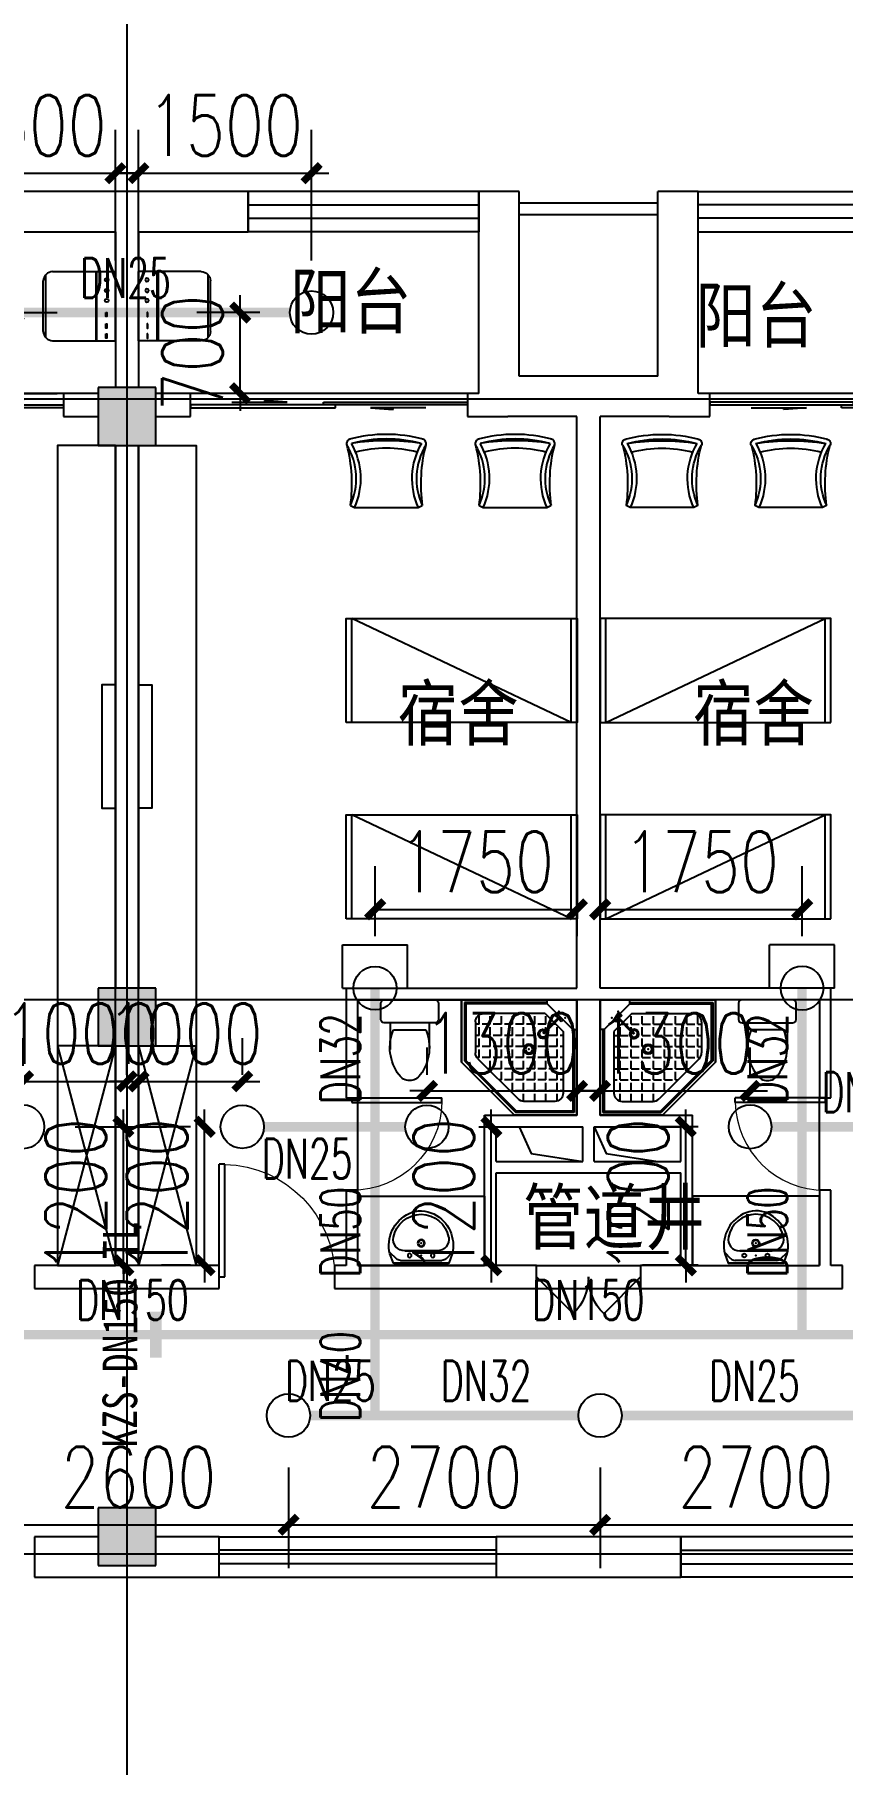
# Model space of a CAD drawing. Extents: x 0 to 2838408, y -923048 to 203859.
# Drawn here: x 2747963 to 2754963, y -622363 to -607384 of the extents above; entities that cross this region are included whole.
import ezdxf
from ezdxf.enums import TextEntityAlignment as Align

# ---------------------------------------------------------------- set-up
doc = ezdxf.new("R2010")
doc.units = 0
doc.header["$LTSCALE"] = 1000
for name, color, linetype in [('A-Fixt', 81, 'Continuous'), ('CLAYER', 7, 'Continuous'), ('COLUMN', 9, 'Continuous'), ('DIM_喷淋', 3, 'Continuous'), ('DOOR_FIRE', 4, 'Continuous'), ('DOTE', 8, 'Continuous'), ('E2-栏杆', 92, 'Continuous'), ('EQUIP_喷头', 7, 'Continuous'), ('PIPE-喷淋', 6, 'Continuous'), ('PUB_HATCH', 8, 'Continuous'), ('PUB_TEXT', 7, 'Continuous'), ('TEXT_喷淋', 7, 'Continuous'), ('TWT_DIM', 3, 'Continuous'), ('WALL', 9, 'Continuous'), ('WINDOW', 4, 'Continuous'), ('XREF', 8, 'Continuous'), ('抗震支吊架', 2, 'Continuous'), ('洁具', 213, 'Continuous'), ('配景', 3, 'Continuous')]:
    doc.layers.add(name, color=color, linetype=linetype)
doc.styles.add('_TCH_DIM_T3', font='SIMPLEX', dxfattribs={"width": 0.75, "bigfont": 'HZTXT'})
doc.styles.add('_TWT_PIPEDN', font='SIMPLEX', dxfattribs={"width": 0.8, "height": 2.3, "bigfont": 'HZTXT'})
doc.styles.add('kzcad', font='', dxfattribs={"width": 0.8})
doc.styles.get("Standard").update_dxf_attribs({"font": 'geniso.shx', "bigfont": 'hztxt.shx'})
doc.styles.get('kzcad').set_extended_font_data('SimSun')
doc.dimstyles.new('_TWT_ARCH&&150', dxfattribs={"dimtxt": 525, "dimasz": 150, "dimexe": 375, "dimexo": 450, "dimgap": 150, "dimtad": 1, "dimdec": 0, "dimzin": 0, "dimdsep": 46, "dimtxsty": '_TCH_DIM_T3', "dimblk": 'ARCHTICK', "dimcen": 0.09, "dimclrt": 7, "dimazin": 2, "dimtfac": 1, "dimtdec": 0, "dimtix": 1, "dimtmove": 2, "dimatfit": 3, "dimfxl": 1, "dimtolj": 1, "dimtzin": 0, "dimarcsym": 0})

# ---------------------------------------------------------------- blocks, each defined once
blk = doc.blocks.new('单人床')
at = {"layer": 'A-Fixt'}
for p, q in [((47774, 13973), (48674, 13973)), ((47774, 12073), (48674, 13973)), ((47774, 12073), (48674, 12073))]:
    blk.add_line(p, q, dxfattribs=at)
blk.add_lwpolyline([(47774, 14023), (48674, 14023), (48674, 12023), (47774, 12023), (47774, 14023)], dxfattribs=at)
blk = doc.blocks.new('CH_AP01')
for p, q in [((-311, 17), (-275, 0)), ((-275, 0), (275, 0)), ((275, 0), (311, 17))]:
    blk.add_line(p, q)
for centre, radius, start, end in [((0, -579), 1213, 74.7104, 105.2896), ((-307, 555), 37.8, 100.1859, 202.8359), ((-1658, 202), 1360, 352.1659, 14.4283), ((-824, 250), 563, 335.5038, 31.0903), ((0, -579), 1173, 75.0287, 104.9713), ((0, -1278), 1857, 80.611, 99.389), ((-824, 250), 603, 335.5038, 30.2691), ((0, -579), 1093, 75.8767, 104.1233), ((824, 250), 603, 149.7309, 204.4962), ((824, 250), 563, 148.9097, 204.4962), ((1658, 202), 1360, 165.5717, 187.8341), ((307, 555), 37.8, 337.1641, 79.8141)]:
    blk.add_arc(centre, radius, start, end)
blk = doc.blocks.new('A$C61295E98')
at = {"color": 3}
for p, q in [((544, 598), (0, 598)), ((0, 598), (0, 0)), ((161, 598), (161, 0)), ((170, 0), (170, 598)), ((603, 572), (603, 26)), ((624, 518), (624, 80)), ((544, 0), (0, 0))]:
    blk.add_line(p, q, dxfattribs=at)
for points in [[(82, 540), (75, 540), (75, 577), (82, 577)], [(82, 453), (75, 453), (75, 490), (82, 490)], [(82, 353), (75, 353), (75, 389), (82, 389)]]:
    blk.add_lwpolyline(points, close=True, dxfattribs=at)
for centre in [(74, 250), (74, 164), (74, 71)]:
    blk.add_circle(centre, 15.7, dxfattribs=at)
for centre, start, end in [((544, 518), 360, 90), ((544, 80), 270, 0)]:
    blk.add_arc(centre, 80, start, end, dxfattribs=at)
blk = doc.blocks.new('宿舍')
at = {"layer": 'A-Fixt'}
for p, q in [((47854, 13802), (48354, 15702)), ((48354, 13802), (47854, 15702)), ((47854, 13802), (48354, 13802))]:
    blk.add_line(p, q, dxfattribs=at)
for points in [[(47854, 8602), (48354, 8602), (48354, 15702), (47854, 15702)], [(47854, 10676), (47970, 10676), (47970, 11743), (47854, 11743)]]:
    blk.add_lwpolyline(points, close=True, dxfattribs=at)
at = {"xscale": -1, "rotation": 90}
for p in [(63677, 60475), (63677, 58775)]:
    blk.add_blockref('单人床', p, dxfattribs=at)
at = {"layer": 'A-Fixt', "xscale": -1, "rotation": 180}
for p in [(50002, 9140), (51117, 9140)]:
    blk.add_blockref('CH_AP01', p, dxfattribs=at)
at = {"layer": '配景', "color": 252}
blk.add_blockref('A$C61295E98', (47854, 7097), dxfattribs=at)
blk = doc.blocks.new('1F平面-CAD导入_dwg_Drawing4_t3_dwg_$plan$00001613-474159-1F-927810-1F')
at = {"layer": '洁具'}
for p, q in [((-200, 170), (-430, 170)), ((-30, 250), (-170, 250)), ((-260, -140), (-260, 140)), ((-200, -170), (-200, -220)), ((-170, -250), (-30, -250))]:
    blk.add_line(p, q, dxfattribs=at)
for points in [[(-200, 220), (-200, 170), (-200, -170), (-430, -170)], [(0, -220), (0, 220)]]:
    blk.add_lwpolyline(points, dxfattribs=at)
for centre, radius, start, end in [((-413, -227), 398, 67.4505, 126.6381), ((-170, 220), 30, 90, 180), ((-30, 220), 30, 0, 90), ((-590, 0), 110, 123.4509, 236.5491), ((-413, 227), 398, 233.3619, 292.5495), ((-170, -220), 30, 180, 270), ((-30, -220), 30, 270, 0)]:
    blk.add_arc(centre, radius, start, end, dxfattribs=at)
blk = doc.blocks.new('$lvtry$00000169')
at = {"color": 0}
for p, q in [((259, -36), (259, 0)), ((259, -36), (36, -259)), ((276, -120), (120, -276)), ((151, -144), (298, -291)), ((259, -24), (976, -24)), ((259, -36), (964, -36)), ((270, -213), (270, -143)), ((276, -120), (808, -120)), ((366, -213), (366, -143)), ((462, -213), (462, -143)), ((558, -213), (558, -143)), ((655, -213), (655, -143)), ((751, -213), (751, -143)), ((847, -213), (847, -143)), ((964, -36), (976, -24)), ((964, -36), (964, -525)), ((976, -24), (976, -530)), ((36, -259), (0, -259)), ((24, -259), (24, -976)), ((36, -259), (36, -964)), ((120, -276), (120, -808)), ((144, -151), (291, -298)), ((173, -309), (173, -239)), ((183, -213), (205, -213)), ((220, -213), (243, -213)), ((270, -213), (340, -213)), ((270, -263), (270, -239)), ((366, -213), (436, -213)), ((366, -309), (366, -239)), ((462, -213), (532, -213)), ((462, -309), (462, -239)), ((558, -213), (628, -213)), ((558, -309), (558, -239)), ((655, -213), (725, -213)), ((655, -309), (655, -239)), ((751, -213), (821, -213)), ((751, -309), (751, -239)), ((847, -213), (880, -213)), ((847, -309), (847, -239)), ((880, -192), (880, -460)), ((120, -309), (147, -309)), ((120, -405), (147, -405)), ((173, -309), (243, -309)), ((173, -405), (173, -335)), ((173, -405), (243, -405)), ((173, -501), (173, -431)), ((270, -405), (270, -335)), ((270, -405), (340, -405)), ((270, -501), (270, -431)), ((334, -309), (340, -309)), ((366, -309), (436, -309)), ((366, -405), (366, -335)), ((366, -405), (379, -405)), ((366, -501), (366, -431)), ((462, -309), (532, -309)), ((462, -405), (462, -335)), ((462, -405), (532, -405)), ((462, -501), (462, -431)), ((558, -309), (628, -309)), ((558, -405), (558, -335)), ((558, -405), (628, -405)), ((558, -501), (558, -431)), ((655, -309), (725, -309)), ((655, -405), (655, -335)), ((655, -405), (725, -405)), ((655, -501), (655, -431)), ((751, -309), (821, -309)), ((751, -405), (751, -335)), ((751, -405), (821, -405)), ((751, -501), (751, -431)), ((847, -309), (880, -309)), ((847, -405), (847, -335)), ((847, -405), (880, -405)), ((847, -501), (847, -431)), ((120, -501), (147, -501)), ((120, -598), (147, -598)), ((173, -501), (243, -501)), ((173, -598), (173, -528)), ((173, -598), (243, -598)), ((270, -501), (340, -501)), ((270, -598), (270, -528)), ((270, -598), (340, -598)), ((366, -501), (436, -501)), ((366, -598), (366, -528)), ((366, -598), (436, -598)), ((462, -501), (532, -501)), ((462, -598), (462, -528)), ((462, -598), (532, -598)), ((859, -511), (511, -859)), ((964, -525), (525, -964)), ((976, -530), (530, -976)), ((558, -501), (628, -501)), ((558, -598), (558, -528)), ((558, -598), (628, -598)), ((655, -501), (725, -501)), ((655, -598), (655, -528)), ((655, -598), (725, -598)), ((751, -501), (821, -501)), ((751, -598), (751, -528)), ((751, -598), (773, -598)), ((847, -501), (867, -501)), ((964, -525), (976, -530)), ((120, -694), (147, -694)), ((173, -694), (173, -624)), ((173, -694), (243, -694)), ((173, -790), (173, -720)), ((270, -694), (270, -624)), ((270, -694), (340, -694)), ((270, -790), (270, -720)), ((366, -694), (366, -624)), ((366, -694), (436, -694)), ((366, -790), (366, -720)), ((462, -694), (462, -624)), ((462, -694), (532, -694)), ((462, -790), (462, -720)), ((558, -694), (558, -624)), ((558, -694), (628, -694)), ((558, -790), (558, -720)), ((655, -694), (655, -624)), ((655, -694), (676, -694)), ((120, -790), (147, -790)), ((173, -790), (243, -790)), ((173, -878), (173, -816)), ((192, -880), (460, -880)), ((270, -790), (340, -790)), ((270, -880), (270, -816)), ((366, -790), (436, -790)), ((366, -880), (366, -816)), ((462, -790), (532, -790)), ((462, -880), (462, -816)), ((558, -790), (580, -790)), ((36, -964), (24, -976)), ((24, -976), (530, -976)), ((36, -964), (525, -964)), ((525, -964), (530, -976))]:
    blk.add_line(p, q, dxfattribs=at)
blk.add_lwpolyline([(0, 0), (0, -1000), (540, -1000), (1000, -540), (1000, 0)], close=True)
for points in [[(0, 0), (0, -1000)], [(0, 0), (1000, 0)], [(1000, 0), (1000, -540)], [(190, -136), (178, -148), (162, -132), (174, -121)], [(136, -190), (148, -178), (132, -162), (121, -174)], [(1000, -540), (540, -1000)], [(0, -1000), (540, -1000)]]:
    blk.add_lwpolyline(points, close=True, dxfattribs=at)
for radius in [43.8, 31.1]:
    blk.add_circle((416, -428), radius, dxfattribs=at)
for centre, radius, start, end in [((808, -192), 72, 0, 90), ((296, -296), 40.6, 142.583, 128.4197), ((296, -296), 28.6, 145.828, 125.6599), ((808, -460), 72, 315, 0), ((192, -808), 72, 180, 270), ((460, -808), 72, 270, 315)]:
    blk.add_arc(centre, radius, start, end, dxfattribs=at)
for p in [(156, -102, 0), (103, -156, 0), (416, -428, 0)]:
    blk.add_point(p, dxfattribs=at)
blk = doc.blocks.new('$lvtry$00000178')
at = {"color": 0}
for p, q in [((-238, 0), (238, 0)), ((-214, -36), (-272, -91)), ((-180, -23), (180, -23)), ((-142, -105), (140, -105)), ((140, -105), (-142, -105)), ((216, -37), (268, -91))]:
    blk.add_line(p, q, dxfattribs=at)
blk.add_lwpolyline([(-104, -430, 0.224698), (110, -425, 0.348046), (269, -79), (239, 0), (-241, 0), (-271, -79, 0.356844)], format="xyb", close=True, dxfattribs=at)
for centre, radius in [((-100, -65), 16.3), ((1, -172), 31.6), ((100, -65), 16.3)]:
    blk.add_circle(centre, radius, dxfattribs=at)
at = {"color": 0, "lineweight": 13}
blk.add_circle((1, -172), 23, dxfattribs=at)
at = {"color": 0}
for centre, radius, start, end in [((-142, -205), 100, 90, 190.5602), ((-180, -73), 50, 90, 133.181), ((140, -205), 100, 349.4398, 90), ((180, -73), 50, 44.5607, 90), ((-1, -179), 243, 190.5602, 349.4398)]:
    blk.add_arc(centre, radius, start, end, dxfattribs=at)
for p in [(0, -65), (1, -172)]:
    blk.add_point(p, dxfattribs=at)
blk = doc.blocks.new('A$C70365C93')
at = {"layer": '洁具'}
blk.add_lwpolyline([(-1900, 2300), (-1900, 1700), (-800, 1700), (-800, 2300)], close=True, dxfattribs=at)
blk.add_blockref('$lvtry$00000178', (-1350, 2280), dxfattribs=at)
at = {"layer": '洁具', "rotation": 180}
blk.add_blockref('$lvtry$00000169', (0, 0), dxfattribs=at)
at = {"layer": '洁具', "extrusion": (0, 0, -1), "xscale": -1, "zscale": -1, "rotation": 90}
blk.add_blockref('1F平面-CAD导入_dwg_Drawing4_t3_dwg_$plan$00001613-474159-1F-927810-1F', (1450, 0), dxfattribs=at)
blk = doc.blocks.new('$WINLIB2D$00000001')
at = {"color": 0}
for points in [[(-0.5, 0.5), (-0.5, -0.5)], [(-0.5, 0.5), (0.5, 0.5)], [(0.5, -0.5), (0.5, 0.5)], [(0.5, 0.1667), (-0.5, 0.1667)], [(0.5, -0.1667), (-0.5, -0.1667)], [(-0.5, -0.5), (0.5, -0.5)]]:
    blk.add_lwpolyline(points, dxfattribs=at)
blk = doc.blocks.new('$DorLib2D$00000131')
at = {"color": 0, "linetype": 'Continuous'}
for p, q in [((0.15, 0.125), (0.2319, 0.1973)), ((0.2319, 0.1973), (0.2319, 0.125)), ((-0.5, 0.125), (-0.5, 0)), ((0.0192, 0.125), (-0.5, 0.125)), ((0.0192, 0), (0.0192, 0.125)), ((0.35, 0.125), (0.15, 0.125)), ((-0.5, 0), (0.0192, 0)), ((-0.024, 0), (0.5, 0)), ((-0.024, -0.125), (-0.024, 0)), ((0.5, 0), (0.5, -0.125)), ((-0.35, -0.125), (-0.15, -0.125)), ((-0.2319, -0.1973), (-0.2319, -0.125)), ((-0.15, -0.125), (-0.2319, -0.1973)), ((0.5, -0.125), (-0.024, -0.125))]:
    blk.add_line(p, q, dxfattribs=at)
blk = doc.blocks.new('$DorLib2D$00000116')
at = {"color": 0}
for p, q in [((-0.5, 0), (-0.146, 0.354)), ((0.5, 0), (0.146, 0.354))]:
    blk.add_line(p, q, dxfattribs=at)
for centre, start, end in [((-0.5, 0), 0, 45), ((0.5, 0), 135, 180)]:
    blk.add_arc(centre, 0.5, start, end, dxfattribs=at)
blk = doc.blocks.new('$DorLib2D$00000001')
for p, q in [((0.45, 0.975), (0.5, 0.975)), ((0.45, 0), (0.45, 0.975)), ((0.5, 0), (0.5, 0.975)), ((0.5, 0), (0.45, 0))]:
    blk.add_line(p, q)
at = {"lineweight": 13}
blk.add_arc((0.475, 0), 0.975, 91.4693, 180, dxfattribs=at)
blk = doc.blocks.new('4F1')
at = {"layer": 'PUB_HATCH'}
for points in [[(2412966.7, -610441.3), (2412466.7, -610441.3), (2412466.7, -610941.3), (2412966.7, -610941.3)], [(2412966.7, -615641.3), (2412466.7, -615641.3), (2412466.7, -616141.3), (2412966.7, -616141.3)], [(2412966.7, -620141.3), (2412466.7, -620141.3), (2412466.7, -620641.3), (2412966.7, -620641.3)]]:
    blk.add_hatch(color=256, dxfattribs=at).paths.add_polyline_path(points)
for points in [[(2416116.7, -616841.3), (2416220.3, -617071.5), (2416666.7, -617141.3)], [(2416766.7, -616841.3), (2416870.3, -617071.5), (2417316.7, -617141.3)]]:
    blk.add_lwpolyline(points)
at = {"layer": 'COLUMN'}
for p, q in [((2412966.7, -610441.3), (2412466.7, -610441.3)), ((2412466.7, -610441.3), (2412466.7, -610941.3)), ((2412966.7, -610941.3), (2412966.7, -610441.3)), ((2412466.7, -610941.3), (2412966.7, -610941.3)), ((2412966.7, -615641.3), (2412466.7, -615641.3)), ((2412466.7, -615641.3), (2412466.7, -616141.3)), ((2412966.7, -616141.3), (2412966.7, -615641.3)), ((2412466.7, -616141.3), (2412966.7, -616141.3)), ((2412966.7, -620141.3), (2412466.7, -620141.3)), ((2412466.7, -620141.3), (2412466.7, -620641.3)), ((2412966.7, -620641.3), (2412966.7, -620141.3)), ((2412466.7, -620641.3), (2412966.7, -620641.3))]:
    blk.add_line(p, q, dxfattribs=at)
at = {"layer": 'DOOR_FIRE'}
for p, q in [((2416266.7, -618041.3), (2417166.7, -618041.3)), ((2416266.7, -618241.3), (2417166.7, -618241.3))]:
    blk.add_line(p, q, dxfattribs=at)
at = {"layer": 'DOTE'}
for p, q in [((2412716.7, -606941.3), (2412716.7, -690141.3)), ((2453916.7, -610541.3), (2343216.7, -610541.3)), ((2453916.7, -610541.3), (2343216.7, -610541.3)), ((2453916.7, -615741.3), (2343216.7, -615741.3)), ((2453916.7, -620541.3), (2343216.7, -620541.3))]:
    blk.add_line(p, q, dxfattribs=at)
at = {"layer": 'E2-栏杆'}
for points in [[(2416116.7, -608841.3), (2417316.7, -608841.3)], [(2416116.7, -608941.3), (2417316.7, -608941.3)]]:
    blk.add_lwpolyline(points, dxfattribs=at)
at = {"layer": 'WALL'}
for p, q in [((2412716.7, -608741.3), (2411666.7, -608741.3)), ((2413766.7, -608741.3), (2412716.7, -608741.3)), ((2413766.7, -609091.3), (2413766.7, -608741.3)), ((2416116.7, -608741.3), (2415766.7, -608741.3)), ((2415766.7, -608741.3), (2415766.7, -609091.3)), ((2416116.7, -610341.3), (2416116.7, -608741.3)), ((2417666.7, -608741.3), (2417316.7, -608741.3)), ((2417316.7, -610341.3), (2417316.7, -608741.3)), ((2417666.7, -609091.3), (2417666.7, -608741.3)), ((2411666.7, -609091.3), (2412616.7, -609091.3)), ((2412616.7, -609091.3), (2412616.7, -610441.3)), ((2412816.7, -609091.3), (2413766.7, -609091.3)), ((2412816.7, -609091.3), (2412816.7, -610441.3)), ((2415766.7, -610491.3), (2415766.7, -609091.3)), ((2417666.7, -610491.3), (2417666.7, -609091.3)), ((2416716.7, -610341.3), (2416116.7, -610341.3)), ((2417316.7, -610341.3), (2416716.7, -610341.3)), ((2412466.7, -610491.3), (2412166.7, -610491.3)), ((2412166.7, -610491.3), (2412166.7, -610691.3)), ((2413266.7, -610491.3), (2412966.7, -610491.3)), ((2413266.7, -610691.3), (2413266.7, -610491.3)), ((2415766.7, -610491.3), (2415666.7, -610491.3)), ((2415666.7, -610491.3), (2415666.7, -610691.3)), ((2417766.7, -610491.3), (2417666.7, -610491.3)), ((2417766.7, -610691.3), (2417766.7, -610491.3)), ((2412166.7, -610691.3), (2412466.7, -610691.3)), ((2412966.7, -610691.3), (2413266.7, -610691.3)), ((2415666.7, -610691.3), (2416016.7, -610691.3)), ((2416616.7, -610691.3), (2416016.7, -610691.3)), ((2416616.7, -615641.3), (2416616.7, -610691.3)), ((2417416.7, -610691.3), (2416816.7, -610691.3)), ((2416816.7, -615641.3), (2416816.7, -610691.3)), ((2417416.7, -610691.3), (2417766.7, -610691.3)), ((2412616.7, -610941.3), (2412616.7, -615641.3)), ((2412816.7, -610941.3), (2412816.7, -615641.3)), ((2414616.7, -615641.3), (2416616.7, -615641.3)), ((2414616.7, -615641.3), (2414616.7, -616591.3)), ((2414716.7, -615741.3), (2416616.7, -615741.3)), ((2414716.7, -616591.3), (2414716.7, -615741.3)), ((2416616.7, -616741.3), (2416616.7, -615741.3)), ((2418816.7, -615641.3), (2416816.7, -615641.3)), ((2416816.7, -616741.3), (2416816.7, -615741.3)), ((2418716.7, -615741.3), (2416816.7, -615741.3)), ((2418716.7, -615741.3), (2418716.7, -616591.3)), ((2418816.7, -616591.3), (2418816.7, -615641.3)), ((2412616.7, -616141.3), (2412616.7, -618041.3)), ((2412816.7, -616141.3), (2412816.7, -618041.3)), ((2414616.7, -616591.3), (2414716.7, -616591.3)), ((2418716.7, -616591.3), (2418816.7, -616591.3)), ((2415816.7, -616741.3), (2416616.7, -616741.3)), ((2415816.7, -617241.3), (2415816.7, -616741.3)), ((2416816.7, -616741.3), (2417616.7, -616741.3)), ((2417616.7, -617241.3), (2417616.7, -616741.3)), ((2415916.7, -616841.3), (2416666.7, -616841.3)), ((2415916.7, -617141.3), (2415916.7, -616841.3)), ((2416666.7, -617141.3), (2416666.7, -616841.3)), ((2416766.7, -616841.3), (2417516.7, -616841.3)), ((2416766.7, -617141.3), (2416766.7, -616841.3)), ((2417516.7, -617141.3), (2417516.7, -616841.3)), ((2415816.7, -618041.3), (2415816.7, -617241.3)), ((2415916.7, -617141.3), (2416666.7, -617141.3)), ((2415916.7, -617241.3), (2416716.7, -617241.3)), ((2415916.7, -618041.3), (2415916.7, -617241.3)), ((2416716.7, -617241.3), (2417516.7, -617241.3)), ((2416766.7, -617141.3), (2417516.7, -617141.3)), ((2417516.7, -618041.3), (2417516.7, -617241.3)), ((2417616.7, -618041.3), (2417616.7, -617241.3)), ((2414716.7, -617391.3), (2414616.7, -617391.3)), ((2414616.7, -617391.3), (2414616.7, -618041.3)), ((2414716.7, -618041.3), (2414716.7, -617391.3)), ((2418816.7, -617391.3), (2418716.7, -617391.3)), ((2418716.7, -617391.3), (2418716.7, -618041.3)), ((2418816.7, -618041.3), (2418816.7, -617391.3)), ((2412616.7, -618041.3), (2411916.7, -618041.3)), ((2411916.7, -618041.3), (2411916.7, -618241.3)), ((2413516.7, -618041.3), (2412816.7, -618041.3)), ((2413516.7, -618241.3), (2413516.7, -618041.3)), ((2414616.7, -618041.3), (2414516.7, -618041.3)), ((2414516.7, -618041.3), (2414516.7, -618241.3)), ((2414716.7, -618041.3), (2415816.7, -618041.3)), ((2416266.7, -618041.3), (2415916.7, -618041.3)), ((2416266.7, -618241.3), (2416266.7, -618041.3)), ((2417516.7, -618041.3), (2417166.7, -618041.3)), ((2417166.7, -618041.3), (2417166.7, -618241.3)), ((2417616.7, -618041.3), (2418716.7, -618041.3)), ((2418916.7, -618041.3), (2418816.7, -618041.3)), ((2418916.7, -618241.3), (2418916.7, -618041.3)), ((2411916.7, -618241.3), (2412716.7, -618241.3)), ((2412716.7, -618241.3), (2413516.7, -618241.3)), ((2414516.7, -618241.3), (2414616.7, -618241.3)), ((2414616.7, -618241.3), (2415816.7, -618241.3)), ((2415816.7, -618241.3), (2416266.7, -618241.3)), ((2417166.7, -618241.3), (2417616.7, -618241.3)), ((2417616.7, -618241.3), (2418816.7, -618241.3)), ((2418816.7, -618241.3), (2418916.7, -618241.3)), ((2412466.7, -620391.3), (2411916.7, -620391.3)), ((2411916.7, -620391.3), (2411916.7, -620741.3)), ((2413516.7, -620391.3), (2412966.7, -620391.3)), ((2413516.7, -620741.3), (2413516.7, -620391.3)), ((2417516.7, -620391.3), (2415916.7, -620391.3)), ((2415916.7, -620391.3), (2415916.7, -620741.3)), ((2417516.7, -620741.3), (2417516.7, -620391.3)), ((2411916.7, -620741.3), (2412716.7, -620741.3)), ((2412716.7, -620741.3), (2413516.7, -620741.3)), ((2415916.7, -620741.3), (2417516.7, -620741.3))]:
    blk.add_line(p, q, dxfattribs=at)
at = {"layer": 'WINDOW'}
for p, q in [((2412166.7, -610491.3), (2409766.7, -610491.3)), ((2415666.7, -610491.3), (2413266.7, -610491.3)), ((2420166.7, -610491.3), (2417766.7, -610491.3)), ((2414716.7, -617391.3), (2414716.7, -616591.3)), ((2418716.7, -617391.3), (2418716.7, -616591.3))]:
    blk.add_line(p, q, dxfattribs=at)
at = {"rotation": 180}
for name, p in [('宿舍', (2460470.6, -602339.6)), ('宿舍', (2468470.6, -602339.6)), ('A$C70365C93', (2416816.7, -615741.3))]:
    blk.add_blockref(name, p, dxfattribs=at)
at = {"xscale": -1, "rotation": 180}
for name, p in [('宿舍', (2364962.9, -602339.6)), ('A$C70365C93', (2416616.7, -615741.3))]:
    blk.add_blockref(name, p, dxfattribs=at)
at = {"layer": 'DOOR_FIRE', "xscale": 900, "yscale": -900, "zscale": 200}
blk.add_blockref('$DorLib2D$00000116', (2416716.7, -618141.3), dxfattribs=at)
at = {"layer": 'WINDOW'}
for name, p, xscale, yscale, zscale, rotation in [('$WINLIB2D$00000001', (2414766.7, -608916.3), 2000, 350, 2000, 180), ('$DorLib2D$00000131', (2410966.7, -610591.3), -2400, -200, -2400, 180), ('$DorLib2D$00000131', (2414466.7, -610591.3), 2400, -200, 2400, 180), ('$DorLib2D$00000131', (2418966.7, -610591.3), -2400, -200, -2400, 180), ('$DorLib2D$00000001', (2414666.7, -616991.3), 800, -800, 800, 90), ('$DorLib2D$00000001', (2418766.7, -616991.3), 800, 800, 800, 90)]:
    blk.add_blockref(name, p, dxfattribs=dict(at, xscale=xscale, yscale=yscale, zscale=zscale, rotation=rotation))
for name, p, xscale, yscale, zscale in [('$WINLIB2D$00000001', (2418666.7, -608916.3), 2000, -350, 2000), ('$DorLib2D$00000001', (2414016.7, -618141.3), -1000, 1000, -1000), ('$WINLIB2D$00000001', (2414716.7, -620566.3), 2400, -350, 2400), ('$WINLIB2D$00000001', (2418716.7, -620566.3), -2400, -350, -2400)]:
    blk.add_blockref(name, p, dxfattribs=dict(at, xscale=xscale, yscale=yscale, zscale=zscale))
at = {"layer": 'CLAYER'}
blk.add_text('管道井', height=525, dxfattribs=at).set_placement((2416149.1, -617904.3))
at = {"layer": 'PUB_TEXT'}
for s, p in [('阳台', (2414131.5, -609973.2)), ('阳台', (2417643.2, -610095.4)), ('宿舍', (2415062.1, -613541)), ('宿舍', (2417620.8, -613541))]:
    blk.add_text(s, height=525, dxfattribs=at).set_placement(p)
blk = doc.blocks.new('_ArchTick')
at = {"color": 0, "linetype": 'ByBlock', "const_width": 0.4}
blk.add_lwpolyline([(-0.5, -0.5), (0.5, 0.5)], dxfattribs=at)
blk = doc.blocks.new('*D2876')
at = {"layer": 'Defpoints', "color": 0, "linetype": 'ByBlock', "transparency": 16777216}
for p in [(2750363, -608584), (2748863, -609791), (2750363, -609791)]:
    blk.add_point(p, dxfattribs=at)
at = {"layer": 'TWT_DIM', "color": 0, "linetype": 'ByBlock', "lineweight": -2, "transparency": 16777216}
for p, q in [((2748863, -609341), (2748863, -608209)), ((2750363, -609341), (2750363, -608209)), ((2748863, -608584), (2748713, -608584)), ((2748863, -608584), (2750363, -608584)), ((2750363, -608584), (2750513, -608584))]:
    blk.add_line(p, q, dxfattribs=at)
at = {"layer": 'TWT_DIM', "color": 0, "linetype": 'ByBlock', "lineweight": -2, "transparency": 16777216, "xscale": 150, "yscale": 150, "zscale": 150}
blk.add_blockref('_ArchTick', (2748863, -608584), dxfattribs=at)
at = {"layer": 'TWT_DIM', "color": 0, "linetype": 'ByBlock', "lineweight": -2, "transparency": 16777216, "xscale": 150, "yscale": 150, "zscale": 150, "rotation": 180}
blk.add_blockref('_ArchTick', (2750363, -608584), dxfattribs=at)
at = {"layer": 'TWT_DIM', "color": 7, "linetype": 'ByBlock', "transparency": 16777216, "insert": (2749613, -608171), "char_height": 525, "attachment_point": 5, "style": '_TCH_DIM_T3'}
blk.add_mtext('\\A1;1500', dxfattribs=at)
blk = doc.blocks.new('*D2877')
at = {"layer": 'Defpoints', "color": 0, "linetype": 'ByBlock', "transparency": 16777216}
for p in [(2749744, -609791), (2750363, -609791), (2750363, -610491)]:
    blk.add_point(p, dxfattribs=at)
at = {"layer": 'TWT_DIM', "color": 0, "linetype": 'ByBlock', "lineweight": -2, "transparency": 16777216}
for p, q in [((2749744, -609791), (2749744, -609641)), ((2749913, -609791), (2749369, -609791)), ((2749744, -610491), (2749744, -609791)), ((2749913, -610491), (2749369, -610491)), ((2749744, -610491), (2749744, -610641))]:
    blk.add_line(p, q, dxfattribs=at)
at = {"layer": 'TWT_DIM', "color": 0, "linetype": 'ByBlock', "lineweight": -2, "transparency": 16777216, "xscale": 150, "yscale": 150, "zscale": 150}
for p, rotation in [((2749744, -609791), 270), ((2749744, -610491), 90)]:
    blk.add_blockref('_ArchTick', p, dxfattribs=dict(at, rotation=rotation))
at = {"layer": 'TWT_DIM', "color": 7, "linetype": 'ByBlock', "transparency": 16777216, "insert": (2749331, -610141), "char_height": 525, "attachment_point": 5, "rotation": 90, "style": '_TCH_DIM_T3'}
blk.add_mtext('\\A1;700', dxfattribs=at)
blk = doc.blocks.new('*D2878')
at = {"layer": 'Defpoints', "color": 0, "linetype": 'ByBlock', "transparency": 16777216}
for p in [(2754163, -616531), (2752863, -616841), (2754163, -616841)]:
    blk.add_point(p, dxfattribs=at)
at = {"layer": 'TWT_DIM', "color": 0, "linetype": 'ByBlock', "lineweight": -2, "transparency": 16777216}
for p, q in [((2752863, -616391), (2752863, -616156)), ((2754163, -616391), (2754163, -616156)), ((2752863, -616531), (2752713, -616531)), ((2752863, -616531), (2754163, -616531)), ((2754163, -616531), (2754313, -616531))]:
    blk.add_line(p, q, dxfattribs=at)
at = {"layer": 'TWT_DIM', "color": 0, "linetype": 'ByBlock', "lineweight": -2, "transparency": 16777216, "xscale": 150, "yscale": 150, "zscale": 150}
blk.add_blockref('_ArchTick', (2752863, -616531), dxfattribs=at)
at = {"layer": 'TWT_DIM', "color": 0, "linetype": 'ByBlock', "lineweight": -2, "transparency": 16777216, "xscale": 150, "yscale": 150, "zscale": 150, "rotation": 180}
blk.add_blockref('_ArchTick', (2754163, -616531), dxfattribs=at)
at = {"layer": 'TWT_DIM', "color": 7, "linetype": 'ByBlock', "transparency": 16777216, "insert": (2753513, -616119), "char_height": 525, "attachment_point": 5, "style": '_TCH_DIM_T3'}
blk.add_mtext('\\A1;1300', dxfattribs=at)
blk = doc.blocks.new('*D2879')
at = {"layer": 'Defpoints', "color": 0, "linetype": 'ByBlock', "transparency": 16777216}
for p in [(2752663, -616531), (2751363, -616841), (2752663, -616841)]:
    blk.add_point(p, dxfattribs=at)
at = {"layer": 'TWT_DIM', "color": 0, "linetype": 'ByBlock', "lineweight": -2, "transparency": 16777216}
for p, q in [((2751363, -616391), (2751363, -616156)), ((2752663, -616391), (2752663, -616156)), ((2751363, -616531), (2751213, -616531)), ((2751363, -616531), (2752663, -616531)), ((2752663, -616531), (2752813, -616531))]:
    blk.add_line(p, q, dxfattribs=at)
at = {"layer": 'TWT_DIM', "color": 0, "linetype": 'ByBlock', "lineweight": -2, "transparency": 16777216, "xscale": 150, "yscale": 150, "zscale": 150}
blk.add_blockref('_ArchTick', (2751363, -616531), dxfattribs=at)
at = {"layer": 'TWT_DIM', "color": 0, "linetype": 'ByBlock', "lineweight": -2, "transparency": 16777216, "xscale": 150, "yscale": 150, "zscale": 150, "rotation": 180}
blk.add_blockref('_ArchTick', (2752663, -616531), dxfattribs=at)
at = {"layer": 'TWT_DIM', "color": 7, "linetype": 'ByBlock', "transparency": 16777216, "insert": (2752013, -616119), "char_height": 525, "attachment_point": 5, "style": '_TCH_DIM_T3'}
blk.add_mtext('\\A1;1300', dxfattribs=at)
blk = doc.blocks.new('*D2882')
at = {"layer": 'Defpoints', "color": 0, "linetype": 'ByBlock', "transparency": 16777216}
for p in [(2754613, -614959), (2752863, -615641), (2754613, -615641)]:
    blk.add_point(p, dxfattribs=at)
at = {"layer": 'TWT_DIM', "color": 0, "linetype": 'ByBlock', "lineweight": -2, "transparency": 16777216}
for p, q in [((2752863, -615191), (2752863, -614584)), ((2754613, -615191), (2754613, -614584)), ((2752863, -614959), (2754613, -614959))]:
    blk.add_line(p, q, dxfattribs=at)
at = {"layer": 'TWT_DIM', "color": 0, "linetype": 'ByBlock', "lineweight": -2, "transparency": 16777216, "xscale": 150, "yscale": 150, "zscale": 150, "rotation": 180}
blk.add_blockref('_ArchTick', (2752863, -614959), dxfattribs=at)
at = {"layer": 'TWT_DIM', "color": 0, "linetype": 'ByBlock', "lineweight": -2, "transparency": 16777216, "xscale": 150, "yscale": 150, "zscale": 150}
blk.add_blockref('_ArchTick', (2754613, -614959), dxfattribs=at)
at = {"layer": 'TWT_DIM', "color": 7, "linetype": 'ByBlock', "transparency": 16777216, "insert": (2753738, -614546), "char_height": 525, "attachment_point": 5, "style": '_TCH_DIM_T3'}
blk.add_mtext('\\A1;1750', dxfattribs=at)
blk = doc.blocks.new('*D2884')
at = {"layer": 'Defpoints', "color": 0, "linetype": 'ByBlock', "transparency": 16777216}
for p in [(2753605, -616841), (2754163, -616841), (2754163, -618041)]:
    blk.add_point(p, dxfattribs=at)
at = {"layer": 'TWT_DIM', "color": 0, "linetype": 'ByBlock', "lineweight": -2, "transparency": 16777216}
for p, q in [((2753605, -616841), (2753605, -616691)), ((2753713, -616841), (2753230, -616841)), ((2753605, -618041), (2753605, -616841)), ((2753713, -618041), (2753230, -618041)), ((2753605, -618041), (2753605, -618191))]:
    blk.add_line(p, q, dxfattribs=at)
at = {"layer": 'TWT_DIM', "color": 0, "linetype": 'ByBlock', "lineweight": -2, "transparency": 16777216, "xscale": 150, "yscale": 150, "zscale": 150}
for p, rotation in [((2753605, -616841), 270), ((2753605, -618041), 90)]:
    blk.add_blockref('_ArchTick', p, dxfattribs=dict(at, rotation=rotation))
at = {"layer": 'TWT_DIM', "color": 7, "linetype": 'ByBlock', "transparency": 16777216, "insert": (2753192, -617441), "char_height": 525, "attachment_point": 5, "rotation": 90, "style": '_TCH_DIM_T3'}
blk.add_mtext('\\A1;1200', dxfattribs=at)
blk = doc.blocks.new('*D2886')
at = {"layer": 'Defpoints', "color": 0, "linetype": 'ByBlock', "transparency": 16777216}
for p in [(2752663, -614959), (2750913, -615641), (2752663, -615641)]:
    blk.add_point(p, dxfattribs=at)
at = {"layer": 'TWT_DIM', "color": 0, "linetype": 'ByBlock', "lineweight": -2, "transparency": 16777216}
for p, q in [((2750913, -615191), (2750913, -614584)), ((2752663, -615191), (2752663, -614584)), ((2750913, -614959), (2752663, -614959))]:
    blk.add_line(p, q, dxfattribs=at)
at = {"layer": 'TWT_DIM', "color": 0, "linetype": 'ByBlock', "lineweight": -2, "transparency": 16777216, "xscale": 150, "yscale": 150, "zscale": 150, "rotation": 180}
blk.add_blockref('_ArchTick', (2750913, -614959), dxfattribs=at)
at = {"layer": 'TWT_DIM', "color": 0, "linetype": 'ByBlock', "lineweight": -2, "transparency": 16777216, "xscale": 150, "yscale": 150, "zscale": 150}
blk.add_blockref('_ArchTick', (2752663, -614959), dxfattribs=at)
at = {"layer": 'TWT_DIM', "color": 7, "linetype": 'ByBlock', "transparency": 16777216, "insert": (2751788, -614546), "char_height": 525, "attachment_point": 5, "style": '_TCH_DIM_T3'}
blk.add_mtext('\\A1;1750', dxfattribs=at)
blk = doc.blocks.new('*D2887')
at = {"layer": 'Defpoints', "color": 0, "linetype": 'ByBlock', "transparency": 16777216}
for p in [(2749763, -616448), (2748763, -616841), (2749763, -616841)]:
    blk.add_point(p, dxfattribs=at)
at = {"layer": 'TWT_DIM', "color": 0, "linetype": 'ByBlock', "lineweight": -2, "transparency": 16777216}
for p, q in [((2748763, -616391), (2748763, -616073)), ((2749763, -616391), (2749763, -616073)), ((2748763, -616448), (2748613, -616448)), ((2748763, -616448), (2749763, -616448)), ((2749763, -616448), (2749913, -616448))]:
    blk.add_line(p, q, dxfattribs=at)
at = {"layer": 'TWT_DIM', "color": 0, "linetype": 'ByBlock', "lineweight": -2, "transparency": 16777216, "xscale": 150, "yscale": 150, "zscale": 150}
blk.add_blockref('_ArchTick', (2748763, -616448), dxfattribs=at)
at = {"layer": 'TWT_DIM', "color": 0, "linetype": 'ByBlock', "lineweight": -2, "transparency": 16777216, "xscale": 150, "yscale": 150, "zscale": 150, "rotation": 180}
blk.add_blockref('_ArchTick', (2749763, -616448), dxfattribs=at)
at = {"layer": 'TWT_DIM', "color": 7, "linetype": 'ByBlock', "transparency": 16777216, "insert": (2749263, -616035), "char_height": 525, "attachment_point": 5, "style": '_TCH_DIM_T3'}
blk.add_mtext('\\A1;1000', dxfattribs=at)
blk = doc.blocks.new('*D2888')
at = {"layer": 'Defpoints', "color": 0, "linetype": 'ByBlock', "transparency": 16777216}
for p in [(2751363, -616841), (2751920, -616841), (2751363, -618041)]:
    blk.add_point(p, dxfattribs=at)
at = {"layer": 'TWT_DIM', "color": 0, "linetype": 'ByBlock', "lineweight": -2, "transparency": 16777216}
for p, q in [((2751920, -616841), (2751920, -616691)), ((2751813, -616841), (2752295, -616841)), ((2751920, -618041), (2751920, -616841)), ((2751813, -618041), (2752295, -618041)), ((2751920, -618041), (2751920, -618191))]:
    blk.add_line(p, q, dxfattribs=at)
at = {"layer": 'TWT_DIM', "color": 0, "linetype": 'ByBlock', "lineweight": -2, "transparency": 16777216, "xscale": 150, "yscale": 150, "zscale": 150}
for p, rotation in [((2751920, -616841), 270), ((2751920, -618041), 90)]:
    blk.add_blockref('_ArchTick', p, dxfattribs=dict(at, rotation=rotation))
at = {"layer": 'TWT_DIM', "color": 7, "linetype": 'ByBlock', "transparency": 16777216, "insert": (2751508, -617441), "char_height": 525, "attachment_point": 5, "rotation": 90, "style": '_TCH_DIM_T3'}
blk.add_mtext('\\A1;1200', dxfattribs=at)
blk = doc.blocks.new('*D2889')
at = {"layer": 'Defpoints', "color": 0, "linetype": 'ByBlock', "transparency": 16777216}
for p in [(2749436, -616841), (2749763, -616841), (2749763, -618041)]:
    blk.add_point(p, dxfattribs=at)
at = {"layer": 'TWT_DIM', "color": 0, "linetype": 'ByBlock', "lineweight": -2, "transparency": 16777216}
for p, q in [((2749436, -616841), (2749436, -616691)), ((2749313, -616841), (2749061, -616841)), ((2749436, -618041), (2749436, -616841)), ((2749313, -618041), (2749061, -618041)), ((2749436, -618041), (2749436, -618191))]:
    blk.add_line(p, q, dxfattribs=at)
at = {"layer": 'TWT_DIM', "color": 0, "linetype": 'ByBlock', "lineweight": -2, "transparency": 16777216, "xscale": 150, "yscale": 150, "zscale": 150}
for p, rotation in [((2749436, -616841), 270), ((2749436, -618041), 90)]:
    blk.add_blockref('_ArchTick', p, dxfattribs=dict(at, rotation=rotation))
at = {"layer": 'TWT_DIM', "color": 7, "linetype": 'ByBlock', "transparency": 16777216, "insert": (2749024, -617441), "char_height": 525, "attachment_point": 5, "rotation": 90, "style": '_TCH_DIM_T3'}
blk.add_mtext('\\A1;1200', dxfattribs=at)
blk = doc.blocks.new('*D2894')
at = {"layer": 'Defpoints', "color": 0, "linetype": 'ByBlock', "transparency": 16777216}
for p in [(2748663, -608584), (2747163, -609791), (2748663, -609791)]:
    blk.add_point(p, dxfattribs=at)
at = {"layer": 'TWT_DIM', "color": 0, "linetype": 'ByBlock', "lineweight": -2, "transparency": 16777216}
for p, q in [((2747163, -609341), (2747163, -608209)), ((2748663, -609341), (2748663, -608209)), ((2747163, -608584), (2747013, -608584)), ((2747163, -608584), (2748663, -608584)), ((2748663, -608584), (2748813, -608584))]:
    blk.add_line(p, q, dxfattribs=at)
at = {"layer": 'TWT_DIM', "color": 0, "linetype": 'ByBlock', "lineweight": -2, "transparency": 16777216, "xscale": 150, "yscale": 150, "zscale": 150}
blk.add_blockref('_ArchTick', (2747163, -608584), dxfattribs=at)
at = {"layer": 'TWT_DIM', "color": 0, "linetype": 'ByBlock', "lineweight": -2, "transparency": 16777216, "xscale": 150, "yscale": 150, "zscale": 150, "rotation": 180}
blk.add_blockref('_ArchTick', (2748663, -608584), dxfattribs=at)
at = {"layer": 'TWT_DIM', "color": 7, "linetype": 'ByBlock', "transparency": 16777216, "insert": (2747913, -608171), "char_height": 525, "attachment_point": 5, "style": '_TCH_DIM_T3'}
blk.add_mtext('\\A1;1500', dxfattribs=at)
blk = doc.blocks.new('*D2895')
at = {"layer": 'Defpoints', "color": 0, "linetype": 'ByBlock', "transparency": 16777216}
for p in [(2747163, -609791), (2747782, -609791), (2747163, -610491)]:
    blk.add_point(p, dxfattribs=at)
at = {"layer": 'TWT_DIM', "color": 0, "linetype": 'ByBlock', "lineweight": -2, "transparency": 16777216}
for p, q in [((2747782, -609791), (2747782, -609641)), ((2747613, -609791), (2748157, -609791)), ((2747782, -610491), (2747782, -609791)), ((2747613, -610491), (2748157, -610491)), ((2747782, -610491), (2747782, -610641))]:
    blk.add_line(p, q, dxfattribs=at)
at = {"layer": 'TWT_DIM', "color": 0, "linetype": 'ByBlock', "lineweight": -2, "transparency": 16777216, "xscale": 150, "yscale": 150, "zscale": 150}
for p, rotation in [((2747782, -609791), 270), ((2747782, -610491), 90)]:
    blk.add_blockref('_ArchTick', p, dxfattribs=dict(at, rotation=rotation))
at = {"layer": 'TWT_DIM', "color": 7, "linetype": 'ByBlock', "transparency": 16777216, "insert": (2747369, -610141), "char_height": 525, "attachment_point": 5, "rotation": 90, "style": '_TCH_DIM_T3'}
blk.add_mtext('\\A1;700', dxfattribs=at)
blk = doc.blocks.new('*D2897')
at = {"layer": 'Defpoints', "color": 0, "linetype": 'ByBlock', "transparency": 16777216}
for p in [(2748863, -616448), (2747863, -616841), (2748863, -616841)]:
    blk.add_point(p, dxfattribs=at)
at = {"layer": 'TWT_DIM', "color": 0, "linetype": 'ByBlock', "lineweight": -2, "transparency": 16777216}
for p, q in [((2747863, -616391), (2747863, -616073)), ((2748863, -616391), (2748863, -616073)), ((2747863, -616448), (2747713, -616448)), ((2747863, -616448), (2748863, -616448)), ((2748863, -616448), (2749013, -616448))]:
    blk.add_line(p, q, dxfattribs=at)
at = {"layer": 'TWT_DIM', "color": 0, "linetype": 'ByBlock', "lineweight": -2, "transparency": 16777216, "xscale": 150, "yscale": 150, "zscale": 150}
blk.add_blockref('_ArchTick', (2747863, -616448), dxfattribs=at)
at = {"layer": 'TWT_DIM', "color": 0, "linetype": 'ByBlock', "lineweight": -2, "transparency": 16777216, "xscale": 150, "yscale": 150, "zscale": 150, "rotation": 180}
blk.add_blockref('_ArchTick', (2748863, -616448), dxfattribs=at)
at = {"layer": 'TWT_DIM', "color": 7, "linetype": 'ByBlock', "transparency": 16777216, "insert": (2748363, -616035), "char_height": 525, "attachment_point": 5, "style": '_TCH_DIM_T3'}
blk.add_mtext('\\A1;1000', dxfattribs=at)
blk = doc.blocks.new('*D2899')
at = {"layer": 'Defpoints', "color": 0, "linetype": 'ByBlock', "transparency": 16777216}
for p in [(2747863, -616841), (2748732, -616841), (2747863, -618041)]:
    blk.add_point(p, dxfattribs=at)
at = {"layer": 'TWT_DIM', "color": 0, "linetype": 'ByBlock', "lineweight": -2, "transparency": 16777216}
for p, q in [((2748732, -616841), (2748732, -616691)), ((2748313, -616841), (2749107, -616841)), ((2748732, -618041), (2748732, -616841)), ((2748313, -618041), (2749107, -618041)), ((2748732, -618041), (2748732, -618191))]:
    blk.add_line(p, q, dxfattribs=at)
at = {"layer": 'TWT_DIM', "color": 0, "linetype": 'ByBlock', "lineweight": -2, "transparency": 16777216, "xscale": 150, "yscale": 150, "zscale": 150}
for p, rotation in [((2748732, -616841), 270), ((2748732, -618041), 90)]:
    blk.add_blockref('_ArchTick', p, dxfattribs=dict(at, rotation=rotation))
at = {"layer": 'TWT_DIM', "color": 7, "linetype": 'ByBlock', "transparency": 16777216, "insert": (2748319, -617441), "char_height": 525, "attachment_point": 5, "rotation": 90, "style": '_TCH_DIM_T3'}
blk.add_mtext('\\A1;1200', dxfattribs=at)
blk = doc.blocks.new('*D3242')
at = {"layer": 'Defpoints', "color": 0, "linetype": 'ByBlock', "transparency": 16777216}
for p in [(2752863, -619341), (2755563, -619341), (2755563, -620288)]:
    blk.add_point(p, dxfattribs=at)
at = {"layer": 'DIM_喷淋', "color": 0, "linetype": 'ByBlock', "lineweight": -2, "transparency": 16777216}
for p, q in [((2752863, -619791), (2752863, -620663)), ((2755563, -619791), (2755563, -620663)), ((2752863, -620288), (2755563, -620288))]:
    blk.add_line(p, q, dxfattribs=at)
at = {"layer": 'DIM_喷淋', "color": 0, "linetype": 'ByBlock', "lineweight": -2, "transparency": 16777216, "xscale": 150, "yscale": 150, "zscale": 150, "rotation": 180}
blk.add_blockref('_ArchTick', (2752863, -620288), dxfattribs=at)
at = {"layer": 'DIM_喷淋', "color": 0, "linetype": 'ByBlock', "lineweight": -2, "transparency": 16777216, "xscale": 150, "yscale": 150, "zscale": 150}
blk.add_blockref('_ArchTick', (2755563, -620288), dxfattribs=at)
at = {"layer": 'DIM_喷淋', "color": 7, "linetype": 'ByBlock', "transparency": 16777216, "insert": (2754213, -619875), "char_height": 525, "attachment_point": 5, "style": '_TCH_DIM_T3'}
blk.add_mtext('\\A1;2700', dxfattribs=at)
blk = doc.blocks.new('*D3243')
at = {"layer": 'Defpoints', "color": 0, "linetype": 'ByBlock', "transparency": 16777216}
for p in [(2750163, -619341), (2752863, -619341), (2752863, -620288)]:
    blk.add_point(p, dxfattribs=at)
at = {"layer": 'DIM_喷淋', "color": 0, "linetype": 'ByBlock', "lineweight": -2, "transparency": 16777216}
for p, q in [((2750163, -619791), (2750163, -620663)), ((2752863, -619791), (2752863, -620663)), ((2750163, -620288), (2752863, -620288))]:
    blk.add_line(p, q, dxfattribs=at)
at = {"layer": 'DIM_喷淋', "color": 0, "linetype": 'ByBlock', "lineweight": -2, "transparency": 16777216, "xscale": 150, "yscale": 150, "zscale": 150, "rotation": 180}
blk.add_blockref('_ArchTick', (2750163, -620288), dxfattribs=at)
at = {"layer": 'DIM_喷淋', "color": 0, "linetype": 'ByBlock', "lineweight": -2, "transparency": 16777216, "xscale": 150, "yscale": 150, "zscale": 150}
blk.add_blockref('_ArchTick', (2752863, -620288), dxfattribs=at)
at = {"layer": 'DIM_喷淋', "color": 7, "linetype": 'ByBlock', "transparency": 16777216, "insert": (2751513, -619875), "char_height": 525, "attachment_point": 5, "style": '_TCH_DIM_T3'}
blk.add_mtext('\\A1;2700', dxfattribs=at)
blk = doc.blocks.new('*D3244')
at = {"layer": 'Defpoints', "color": 0, "linetype": 'ByBlock', "transparency": 16777216}
for p in [(2747563, -619341), (2750163, -619341), (2750163, -620288)]:
    blk.add_point(p, dxfattribs=at)
at = {"layer": 'DIM_喷淋', "color": 0, "linetype": 'ByBlock', "lineweight": -2, "transparency": 16777216}
for p, q in [((2747563, -619791), (2747563, -620663)), ((2750163, -619791), (2750163, -620663)), ((2747563, -620288), (2750163, -620288))]:
    blk.add_line(p, q, dxfattribs=at)
at = {"layer": 'DIM_喷淋', "color": 0, "linetype": 'ByBlock', "lineweight": -2, "transparency": 16777216, "xscale": 150, "yscale": 150, "zscale": 150, "rotation": 180}
blk.add_blockref('_ArchTick', (2747563, -620288), dxfattribs=at)
at = {"layer": 'DIM_喷淋', "color": 0, "linetype": 'ByBlock', "lineweight": -2, "transparency": 16777216, "xscale": 150, "yscale": 150, "zscale": 150}
blk.add_blockref('_ArchTick', (2750163, -620288), dxfattribs=at)
at = {"layer": 'DIM_喷淋', "color": 7, "linetype": 'ByBlock', "transparency": 16777216, "insert": (2748863, -619875), "char_height": 525, "attachment_point": 5, "style": '_TCH_DIM_T3'}
blk.add_mtext('\\A1;2600', dxfattribs=at)
blk = doc.blocks.new('$TwtSys$00000125')
blk.add_circle((0, 0, 0), 1)
blk = doc.blocks.new('$TwtSys$00000131')
for p, q in [((-1.5, 0), (-1.5, 2)), ((-1.5, 2), (1.5, 2)), ((1.5, 0, 0), (1.5, 2, 0)), ((-1.5, 0), (-1, 0)), ((1, 0, 0), (1.5, 0, 0))]:
    blk.add_line(p, q)
blk.add_circle((0, 0), 1)

msp = doc.modelspace()

# ---------------------------------------------------------------- linework, layer by layer
at = {"layer": 'PIPE-喷淋', "linetype": 'ByBlock', "ltscale": 1.5, "const_width": 82.5}
for points in [[(2747350, -609791.3), (2750175, -609791.3)], [(2750912.5, -615641.3), (2750912.5, -616841.3)], [(2754612.5, -615641.3), (2754612.5, -616841.3)], [(2749950, -616841.3), (2750912.5, -616841.3)], [(2750912.5, -616841.3), (2750912.5, -618641.3)], [(2750912.5, -616841.3), (2751175, -616841.3)], [(2754350, -616841.3), (2754612.5, -616841.3)], [(2754612.5, -616841.3), (2755575, -616841.3)], [(2754612.5, -616841.3), (2754612.5, -618641.3)], [(2746712.5, -618641.3), (2750912.5, -618641.3)], [(2750912.5, -618641.3), (2754612.5, -618641.3)], [(2750912.5, -619341.3), (2750912.5, -618641.3)], [(2754612.5, -618641.3), (2758912.5, -618641.3)], [(2750350, -619341.3), (2750912.5, -619341.3)], [(2750912.5, -619341.3), (2752675, -619341.3)], [(2753050, -619341.3), (2755375, -619341.3)]]:
    msp.add_lwpolyline(points, dxfattribs=at)
at = {"layer": '抗震支吊架', "color": 4, "const_width": 100}
msp.add_lwpolyline([(2749012.5, -618841.3), (2749012.5, -618441.3)], dxfattribs=at)

# ---------------------------------------------------------------- block references
at = {"layer": 'EQUIP_喷头', "linetype": 'ByBlock', "xscale": 187.5, "yscale": 187.5, "zscale": 187.5}
for name, p in [('$TwtSys$00000125', (2750362.5, -609791.3)), ('$TwtSys$00000131', (2750912.5, -615641.3)), ('$TwtSys$00000125', (2749762.5, -616841.3)), ('$TwtSys$00000125', (2751362.5, -616841.3)), ('$TwtSys$00000125', (2750162.5, -619341.3)), ('$TwtSys$00000125', (2752862.5, -619341.3))]:
    msp.add_blockref(name, p, dxfattribs=at)
at = {"layer": 'EQUIP_喷头', "linetype": 'ByBlock', "xscale": 187.5, "yscale": -187.5, "zscale": 187.5, "rotation": 180}
for name, p in [('$TwtSys$00000131', (2754612.5, -615641.3)), ('$TwtSys$00000125', (2747862.5, -616841.3)), ('$TwtSys$00000125', (2754162.5, -616841.3))]:
    msp.add_blockref(name, p, dxfattribs=at)
at = {"layer": 'XREF'}
msp.add_blockref('4F1', (336045.8, 0), dxfattribs=at)

# ---------------------------------------------------------------- texts
at = {"layer": 'TEXT_喷淋', "color": 251, "linetype": 'ByBlock', "style": '_TWT_PIPEDN', "width": 0.64}
for s, p in [('DN25', (2748357.7, -609663.8)), ('DN25', (2754782.7, -616713.8)), ('DN25', (2749932.7, -617290.4)), ('DN25', (2750132.7, -619213.8)), ('DN32', (2751482.7, -619213.8)), ('DN25', (2753807.7, -619213.8))]:
    msp.add_text(s, height=345, dxfattribs=at).set_placement(p)
for s, p in [('DN32', (2750785, -616646.1)), ('DN32', (2754485, -616646.1)), ('DN50', (2750785, -618146.1)), ('DN50', (2754485, -618146.1)), ('DN40', (2750785, -619396.1))]:
    msp.add_text(s, height=345, rotation=90, dxfattribs=at).set_placement(p)
at = {"layer": 'TEXT_喷淋', "linetype": 'ByBlock', "style": '_TWT_PIPEDN', "width": 0.64}
for p in [(2748323.6, -618513.8), (2752273.6, -618513.8)]:
    msp.add_text('DN150', height=345, dxfattribs=at).set_placement(p)
at = {"layer": '抗震支吊架', "color": 4, "style": 'kzcad', "width": 0.8}
msp.add_text('KZS-DN150-TL', height=300, rotation=89.88539, dxfattribs=at).set_placement((2748852.5, -618641.3), align=Align.CENTER)

# ---------------------------------------------------------------- dimensions: what is measured, and where the dimension line sits
at = {"layer": 'DIM_喷淋', "linetype": 'ByBlock'}
for p1, p2, picture, middle in [((2747562.5, -619341.3), (2750162.5, -619341.3), '*D3244', (2748862.5, -619875.4)), ((2750162.5, -619341.3), (2752862.5, -619341.3), '*D3243', (2751512.5, -619875.4)), ((2752862.5, -619341.3), (2755562.5, -619341.3), '*D3242', (2754212.5, -619875.4))]:
    dim = msp.add_aligned_dim(p1=p1, p2=p2, distance=-946.6, dimstyle='_TWT_ARCH&&150', dxfattribs=at)
    dim.commit()
    dim.dimension.update_dxf_attribs({"geometry": picture, "text_midpoint": middle})
at = {"layer": 'TWT_DIM', "linetype": 'ByBlock'}
for p1, p2, distance, picture, middle in [((2747162.5, -609791.3), (2748662.5, -609791.3), 1207.4, '*D2894', (2747912.5, -608171.4)), ((2748862.5, -609791.3), (2750362.5, -609791.3), 1207.4, '*D2876', (2749612.5, -608171.4)), ((2747162.5, -610491.3), (2747162.5, -609791.3), -619, '*D2895', (2747369, -610141.3)), ((2750362.5, -610491.3), (2750362.5, -609791.3), 619, '*D2877', (2749331, -610141.3)), ((2750912.5, -615641.3), (2752662.5, -615641.3), 682.4, '*D2886', (2751787.5, -614546.4)), ((2752862.5, -615641.3), (2754612.5, -615641.3), 682.4, '*D2882', (2753737.5, -614546.4)), ((2747862.5, -616841.3), (2748862.5, -616841.3), 393.4, '*D2897', (2748362.5, -616035.4)), ((2748762.5, -616841.3), (2749762.5, -616841.3), 393.4, '*D2887', (2749262.5, -616035.4)), ((2751362.5, -616841.3), (2752662.5, -616841.3), 309.8, '*D2879', (2752012.5, -616119)), ((2752862.5, -616841.3), (2754162.5, -616841.3), 309.8, '*D2878', (2753512.5, -616119)), ((2747862.5, -618041.3), (2747862.5, -616841.3), -869.3, '*D2899', (2748319.3, -617441.3)), ((2749762.5, -618041.3), (2749762.5, -616841.3), 326.4, '*D2889', (2749023.7, -617441.3)), ((2751362.5, -618041.3), (2751362.5, -616841.3), -557.7, '*D2888', (2751507.8, -617441.3)), ((2754162.5, -618041.3), (2754162.5, -616841.3), 557.7, '*D2884', (2753192.3, -617441.3))]:
    dim = msp.add_aligned_dim(p1=p1, p2=p2, distance=distance, dimstyle='_TWT_ARCH&&150', dxfattribs=at)
    dim.commit()
    dim.dimension.update_dxf_attribs({"geometry": picture, "text_midpoint": middle})

doc.saveas('drawing.dxf')
